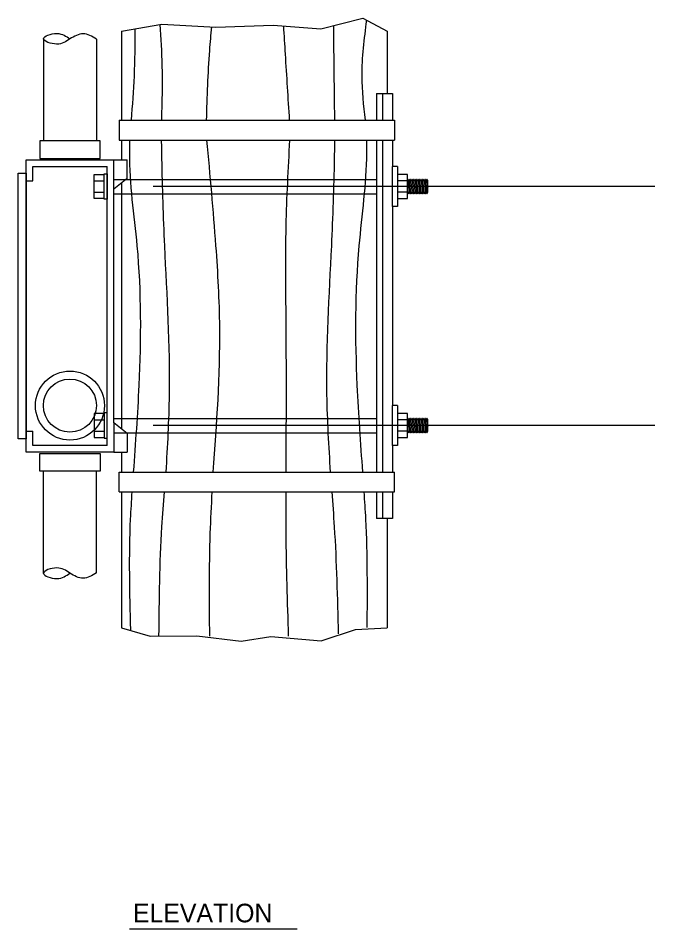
# Model space of a CAD drawing. Extents: x -8.08 to -0.71, y 526.73 to 533.59.
# Drawn here: x -7.942 to -5.944, y 530.736 to 533.594 of the extents above; entities that cross this region are included whole.
import ezdxf

# ---------------------------------------------------------------- set-up
doc = ezdxf.new("R2010")
doc.units = 0
doc.layers.add('es_DETAIL', color=7, linetype='Continuous')
doc.layers.add('es_NO-PLOT', color=7, linetype='Continuous')

msp = doc.modelspace()

# ---------------------------------------------------------------- linework, layer by layer
at = {"layer": 'es_DETAIL'}
for p, q in [((-7.6172, 533.5525), (-7.6172, 533.2737)), ((-6.7838, 533.5525), (-6.7838, 533.357)), ((-7.8624, 533.5293), (-7.8624, 533.2085)), ((-7.6958, 533.5277), (-7.6958, 533.2085)), ((-6.8172, 533.357), (-6.7673, 533.357)), ((-6.8172, 533.357), (-6.8172, 533.2737)), ((-6.798, 533.357), (-6.798, 533.2737)), ((-6.7673, 533.357), (-6.7673, 533.2737)), ((-7.6242, 533.2737), (-6.7603, 533.2737)), ((-7.6242, 533.2737), (-7.6242, 533.2112)), ((-6.7603, 533.2737), (-6.7603, 533.2112)), ((-7.6242, 533.2112), (-6.7603, 533.2112)), ((-7.6172, 533.2112), (-7.6172, 533.1487)), ((-6.8172, 533.2112), (-6.8172, 532.1695)), ((-6.798, 533.2112), (-6.798, 532.1695)), ((-6.7673, 533.2112), (-6.7673, 533.1279)), ((-7.9166, 532.232), (-7.9166, 533.1487)), ((-7.9166, 533.1487), (-7.6416, 533.1487)), ((-7.6416, 533.1487), (-7.5999, 533.1487)), ((-7.6416, 533.057), (-7.6416, 533.1487)), ((-7.5999, 533.0904), (-7.5999, 533.1487)), ((-7.8958, 533.1279), (-7.6624, 533.1279)), ((-7.8958, 533.0835), (-7.8958, 533.1279)), ((-7.6624, 532.2529), (-7.6624, 533.1279)), ((-6.7512, 533.1279), (-6.7676, 533.1279)), ((-6.7676, 533.1279), (-6.7676, 533.0029)), ((-6.7512, 533.1279), (-6.7512, 533.0029)), ((-7.9166, 533.0835), (-7.8958, 533.0835)), ((-7.7031, 533.0834), (-7.6715, 533.0834)), ((-7.5999, 533.0904), (-7.6416, 533.057)), ((-7.6402, 533.0879), (-7.6166, 533.0879)), ((-7.6166, 533.0879), (-6.8172, 533.0879)), ((-6.7196, 533.0834), (-6.7512, 533.0834)), ((-6.7192, 533.0876), (-6.7148, 533.0432)), ((-6.7145, 533.0876), (-6.7101, 533.0432)), ((-6.7099, 533.0876), (-6.7055, 533.0432)), ((-6.7052, 533.0876), (-6.7008, 533.0432)), ((-6.7005, 533.0876), (-6.6961, 533.0432)), ((-6.6959, 533.0876), (-6.6915, 533.0432)), ((-6.6912, 533.0876), (-6.6868, 533.0432)), ((-6.6866, 533.0876), (-6.6821, 533.0432)), ((-6.6819, 533.0876), (-6.6775, 533.0432)), ((-6.6772, 533.0876), (-6.6728, 533.0432)), ((-6.6726, 533.0876), (-6.6682, 533.0432)), ((-6.6679, 533.0876), (-6.6635, 533.0432)), ((-6.6633, 533.0876), (-6.6588, 533.0432)), ((-6.6586, 533.0876), (-6.6562, 533.0638)), ((-6.6562, 533.0467), (-6.6562, 533.084)), ((-7.6416, 532.3237), (-7.6416, 533.057)), ((-7.6172, 533.0766), (-7.6172, 532.3042)), ((-5.9436, 533.0654), (-7.5184, 533.0654)), ((-7.7031, 533.0473), (-7.6715, 533.0473)), ((-7.6402, 533.0428), (-7.6166, 533.0428)), ((-7.6166, 533.0428), (-6.8172, 533.0428)), ((-6.7196, 533.0473), (-6.7512, 533.0473)), ((-6.7195, 533.0436), (-6.7194, 533.0432)), ((-6.7512, 533.0029), (-6.7676, 533.0029)), ((-6.7673, 533.0029), (-6.7673, 532.3779)), ((-6.7512, 532.3779), (-6.7676, 532.3779)), ((-6.7676, 532.3779), (-6.7676, 532.2529)), ((-6.7512, 532.3779), (-6.7512, 532.2529)), ((-7.7031, 532.3334), (-7.6715, 532.3334)), ((-7.5999, 532.2904), (-7.6416, 532.3237)), ((-7.6416, 532.3237), (-7.6416, 532.232)), ((-7.6402, 532.3379), (-7.6166, 532.3379)), ((-7.6166, 532.3379), (-6.8172, 532.3379)), ((-5.9436, 532.3154), (-7.5184, 532.3154)), ((-6.7196, 532.3334), (-6.7512, 532.3334)), ((-6.7192, 532.3376), (-6.7148, 532.2932)), ((-6.7145, 532.3376), (-6.7101, 532.2932)), ((-6.7099, 532.3376), (-6.7055, 532.2932)), ((-6.7052, 532.3376), (-6.7008, 532.2932)), ((-6.7005, 532.3376), (-6.6961, 532.2932)), ((-6.6959, 532.3376), (-6.6915, 532.2932)), ((-6.6912, 532.3376), (-6.6868, 532.2932)), ((-6.6866, 532.3376), (-6.6821, 532.2932)), ((-6.6819, 532.3376), (-6.6775, 532.2932)), ((-6.6772, 532.3376), (-6.6728, 532.2932)), ((-6.6726, 532.3376), (-6.6682, 532.2932)), ((-6.6679, 532.3376), (-6.6635, 532.2932)), ((-6.6633, 532.3376), (-6.6588, 532.2932)), ((-6.6586, 532.3376), (-6.6562, 532.3138)), ((-6.6562, 532.2967), (-6.6562, 532.334)), ((-7.9166, 532.2973), (-7.8958, 532.2973)), ((-7.8958, 532.2529), (-7.8958, 532.2973)), ((-7.7031, 532.2973), (-7.6715, 532.2973)), ((-7.6402, 532.2928), (-7.6166, 532.2928)), ((-7.6166, 532.2928), (-6.8172, 532.2928)), ((-7.5999, 532.2904), (-7.5999, 532.232)), ((-6.7196, 532.2973), (-6.7512, 532.2973)), ((-6.7195, 532.2936), (-6.7194, 532.2932)), ((-7.6416, 532.232), (-7.9166, 532.232)), ((-7.6624, 532.2529), (-7.8958, 532.2529)), ((-7.6416, 532.232), (-7.5999, 532.232)), ((-7.6172, 532.232), (-7.6172, 532.1695)), ((-6.7512, 532.2529), (-6.7676, 532.2529)), ((-6.7673, 532.2529), (-6.7673, 532.1695)), ((-7.8624, 531.8515), (-7.8624, 532.1722)), ((-7.6958, 531.853), (-7.6958, 532.1722)), ((-7.6242, 532.1695), (-6.7603, 532.1695)), ((-7.6242, 532.107), (-7.6242, 532.1695)), ((-6.7603, 532.107), (-6.7603, 532.1695)), ((-7.6242, 532.107), (-6.7603, 532.107)), ((-7.6172, 532.107), (-7.6172, 531.6809)), ((-6.8172, 532.107), (-6.8172, 532.0237)), ((-6.798, 532.107), (-6.798, 532.0237)), ((-6.7673, 532.107), (-6.7673, 532.0237)), ((-6.7673, 532.0237), (-6.8172, 532.0237)), ((-6.7838, 532.0237), (-6.7838, 531.6809))]:
    msp.add_line(p, q, dxfattribs=at)
for points in [[(-7.6172, 533.5525), (-7.4908, 533.5751), (-7.3209, 533.5658), (-7.1418, 533.5717), (-6.9921, 533.5599), (-6.86, 533.5935), (-6.7838, 533.5525)], [(-7.6715, 533.0275), (-7.7031, 533.0275), (-7.7031, 533.1032), (-7.6715, 533.1032)], [(-6.7188, 533.0872), (-6.7175, 533.0843)], [(-6.7165, 533.0843), (-6.7152, 533.0872)], [(-6.7141, 533.0872), (-6.7128, 533.0843)], [(-6.7118, 533.0843), (-6.7105, 533.0872)], [(-6.7095, 533.0872), (-6.7082, 533.0843)], [(-6.7071, 533.0843), (-6.7059, 533.0872)], [(-6.7048, 533.0872), (-6.7035, 533.0843)], [(-6.7025, 533.0843), (-6.7012, 533.0872)], [(-6.7001, 533.0872), (-6.6989, 533.0843)], [(-6.6978, 533.0843), (-6.6965, 533.0872)], [(-6.6955, 533.0872), (-6.6942, 533.0843)], [(-6.6932, 533.0843), (-6.6919, 533.0872)], [(-6.6908, 533.0872), (-6.6895, 533.0843)], [(-6.6885, 533.0843), (-6.6872, 533.0872)], [(-6.6862, 533.0872), (-6.6849, 533.0843)], [(-6.6838, 533.0843), (-6.6825, 533.0872)], [(-6.6815, 533.0872), (-6.6802, 533.0843)], [(-6.6792, 533.0843), (-6.6779, 533.0872)], [(-6.6768, 533.0872), (-6.6756, 533.0843)], [(-6.6745, 533.0843), (-6.6732, 533.0872)], [(-6.6722, 533.0872), (-6.6709, 533.0843)], [(-6.6699, 533.0843), (-6.6686, 533.0872)], [(-6.6675, 533.0872), (-6.6662, 533.0843)], [(-6.6652, 533.0843), (-6.6639, 533.0872)], [(-6.6629, 533.0872), (-6.6616, 533.0843)], [(-6.6605, 533.0843), (-6.6592, 533.0872)], [(-6.6582, 533.0872), (-6.6569, 533.0843)], [(-6.7188, 533.0435), (-6.7175, 533.0464)], [(-6.7165, 533.0464), (-6.7152, 533.0435)], [(-6.7141, 533.0435), (-6.7128, 533.0464)], [(-6.7118, 533.0464), (-6.7105, 533.0435)], [(-6.7095, 533.0435), (-6.7082, 533.0464)], [(-6.7071, 533.0464), (-6.7059, 533.0435)], [(-6.7048, 533.0435), (-6.7035, 533.0464)], [(-6.7025, 533.0464), (-6.7012, 533.0435)], [(-6.7001, 533.0435), (-6.6989, 533.0464)], [(-6.6978, 533.0464), (-6.6965, 533.0435)], [(-6.6955, 533.0435), (-6.6942, 533.0464)], [(-6.6932, 533.0464), (-6.6919, 533.0435)], [(-6.6908, 533.0435), (-6.6895, 533.0464)], [(-6.6885, 533.0464), (-6.6872, 533.0435)], [(-6.6862, 533.0435), (-6.6849, 533.0464)], [(-6.6838, 533.0464), (-6.6825, 533.0435)], [(-6.6815, 533.0435), (-6.6802, 533.0464)], [(-6.6792, 533.0464), (-6.6779, 533.0435)], [(-6.6768, 533.0435), (-6.6756, 533.0464)], [(-6.6745, 533.0464), (-6.6732, 533.0435)], [(-6.6722, 533.0435), (-6.6709, 533.0464)], [(-6.6699, 533.0464), (-6.6686, 533.0435)], [(-6.6675, 533.0435), (-6.6662, 533.0464)], [(-6.6652, 533.0464), (-6.6639, 533.0435)], [(-6.6629, 533.0435), (-6.6616, 533.0464)], [(-6.6605, 533.0464), (-6.6592, 533.0435)], [(-6.6582, 533.0435), (-6.6569, 533.0464)], [(-7.6715, 532.3532), (-7.7031, 532.3532), (-7.7031, 532.2775), (-7.6715, 532.2775)], [(-6.7188, 532.3372), (-6.7175, 532.3343)], [(-6.7165, 532.3343), (-6.7152, 532.3372)], [(-6.7141, 532.3372), (-6.7128, 532.3343)], [(-6.7118, 532.3343), (-6.7105, 532.3372)], [(-6.7095, 532.3372), (-6.7082, 532.3343)], [(-6.7071, 532.3343), (-6.7059, 532.3372)], [(-6.7048, 532.3372), (-6.7035, 532.3343)], [(-6.7025, 532.3343), (-6.7012, 532.3372)], [(-6.7001, 532.3372), (-6.6989, 532.3343)], [(-6.6978, 532.3343), (-6.6965, 532.3372)], [(-6.6955, 532.3372), (-6.6942, 532.3343)], [(-6.6932, 532.3343), (-6.6919, 532.3372)], [(-6.6908, 532.3372), (-6.6895, 532.3343)], [(-6.6885, 532.3343), (-6.6872, 532.3372)], [(-6.6862, 532.3372), (-6.6849, 532.3343)], [(-6.6838, 532.3343), (-6.6825, 532.3372)], [(-6.6815, 532.3372), (-6.6802, 532.3343)], [(-6.6792, 532.3343), (-6.6779, 532.3372)], [(-6.6768, 532.3372), (-6.6756, 532.3343)], [(-6.6745, 532.3343), (-6.6732, 532.3372)], [(-6.6722, 532.3372), (-6.6709, 532.3343)], [(-6.6699, 532.3343), (-6.6686, 532.3372)], [(-6.6675, 532.3372), (-6.6662, 532.3343)], [(-6.6652, 532.3343), (-6.6639, 532.3372)], [(-6.6629, 532.3372), (-6.6616, 532.3343)], [(-6.6605, 532.3343), (-6.6592, 532.3372)], [(-6.6582, 532.3372), (-6.6569, 532.3343)], [(-6.7188, 532.2935), (-6.7175, 532.2964)], [(-6.7165, 532.2964), (-6.7152, 532.2935)], [(-6.7141, 532.2935), (-6.7128, 532.2964)], [(-6.7118, 532.2964), (-6.7105, 532.2935)], [(-6.7095, 532.2935), (-6.7082, 532.2964)], [(-6.7071, 532.2964), (-6.7059, 532.2935)], [(-6.7048, 532.2935), (-6.7035, 532.2964)], [(-6.7025, 532.2964), (-6.7012, 532.2935)], [(-6.7001, 532.2935), (-6.6989, 532.2964)], [(-6.6978, 532.2964), (-6.6965, 532.2935)], [(-6.6955, 532.2935), (-6.6942, 532.2964)], [(-6.6932, 532.2964), (-6.6919, 532.2935)], [(-6.6908, 532.2935), (-6.6895, 532.2964)], [(-6.6885, 532.2964), (-6.6872, 532.2935)], [(-6.6862, 532.2935), (-6.6849, 532.2964)], [(-6.6838, 532.2964), (-6.6825, 532.2935)], [(-6.6815, 532.2935), (-6.6802, 532.2964)], [(-6.6792, 532.2964), (-6.6779, 532.2935)], [(-6.6768, 532.2935), (-6.6756, 532.2964)], [(-6.6745, 532.2964), (-6.6732, 532.2935)], [(-6.6722, 532.2935), (-6.6709, 532.2964)], [(-6.6699, 532.2964), (-6.6686, 532.2935)], [(-6.6675, 532.2935), (-6.6662, 532.2964)], [(-6.6652, 532.2964), (-6.6639, 532.2935)], [(-6.6629, 532.2935), (-6.6616, 532.2964)], [(-6.6605, 532.2964), (-6.6592, 532.2935)], [(-6.6582, 532.2935), (-6.6569, 532.2964)], [(-7.6172, 531.6809), (-7.5277, 531.6542), (-7.3814, 531.6554), (-7.2415, 531.6382), (-7.1485, 531.6532), (-6.9912, 531.6392), (-6.8827, 531.6753), (-6.7838, 531.6809)]]:
    msp.add_lwpolyline(points, dxfattribs=at)
for points in [[(-7.8735, 533.1532), (-7.6847, 533.1532), (-7.6847, 533.2085), (-7.8735, 533.2085)], [(-7.9166, 532.2737), (-7.9416, 532.2737), (-7.9416, 533.107), (-7.9166, 533.107)], [(-7.6715, 533.0256), (-7.6715, 533.1051), (-7.6624, 533.1051), (-7.6624, 533.0256)], [(-6.7196, 533.0275), (-6.7196, 533.1032), (-6.7512, 533.1032), (-6.7512, 533.0275)], [(-7.6715, 532.3551), (-7.6715, 532.2756), (-7.6624, 532.2756), (-7.6624, 532.3551)], [(-6.7196, 532.2775), (-6.7196, 532.3532), (-6.7512, 532.3532), (-6.7512, 532.2775)], [(-7.8735, 532.2275), (-7.6847, 532.2275), (-7.6847, 532.1722), (-7.8735, 532.1722)]]:
    msp.add_lwpolyline(points, close=True, dxfattribs=at)
for radius in [0.1083, 0.0833]:
    msp.add_circle((-7.7791, 532.3779), radius, dxfattribs=at)
for centre, major_axis, start_param, end_param in [((-6.7193, 533.0869), (0, 0.000651), 5.176037, 6.578031), ((-6.717, 533.0846), (0, -0.000651), 5.176037, 7.390334), ((-6.7147, 533.0869), (0, -0.000651), 2.034444, 4.248741), ((-6.7123, 533.0846), (0, -0.000651), 5.176037, 7.390334), ((-6.71, 533.0869), (0, -0.000651), 2.034444, 4.248741), ((-6.7077, 533.0846), (0, -0.000651), 5.176037, 7.390334), ((-6.7053, 533.0869), (0, -0.000651), 2.034444, 4.248741), ((-6.703, 533.0846), (0, -0.000651), 5.176037, 7.390334), ((-6.7007, 533.0869), (0, -0.000651), 2.034444, 4.248741), ((-6.6983, 533.0846), (0, -0.000651), 5.176037, 7.390334), ((-6.696, 533.0869), (0, -0.000651), 2.034444, 4.248741), ((-6.6937, 533.0846), (0, 0.000651), 2.034444, 4.248741), ((-6.6913, 533.0869), (0, -0.000651), 2.034444, 4.248741), ((-6.689, 533.0846), (0, -0.000651), 5.176037, 7.390334), ((-6.6867, 533.0869), (0, -0.000651), 2.034444, 4.248741), ((-6.6844, 533.0846), (0, 0.000651), 2.034444, 4.248741), ((-6.682, 533.0869), (0, -0.000651), 2.034444, 4.248741), ((-6.6797, 533.0846), (0, 0.000651), 2.034444, 4.248741), ((-6.6774, 533.0869), (0, -0.000651), 2.034444, 4.248741), ((-6.675, 533.0846), (0, -0.000651), 5.176037, 7.390334), ((-6.6727, 533.0869), (0, -0.000651), 2.034444, 4.248741), ((-6.6704, 533.0846), (0, -0.000651), 5.176037, 7.390334), ((-6.668, 533.0869), (0, -0.000651), 2.034444, 4.248741), ((-6.6657, 533.0846), (0, -0.000651), 5.176037, 7.390334), ((-6.6634, 533.0869), (0, 0.000651), 5.176037, 7.390334), ((-6.6611, 533.0846), (0, -0.000651), 5.176037, 7.390334), ((-6.6587, 533.0869), (0, -0.000651), 2.034444, 4.248741), ((-6.6564, 533.0846), (0, -0.000651), 5.176037, 6.552037), ((-6.7193, 533.0438), (0, -0.000651), 5.98834, 7.390334), ((-6.717, 533.0461), (0, -0.000651), 2.034444, 4.248741), ((-6.7147, 533.0438), (0, -0.000651), 5.176037, 7.390334), ((-6.7123, 533.0461), (0, -0.000651), 2.034444, 4.248741), ((-6.71, 533.0438), (0, -0.000651), 5.176037, 7.390334), ((-6.7077, 533.0461), (0, -0.000651), 2.034444, 4.248741), ((-6.7053, 533.0438), (0, -0.000651), 5.176037, 7.390334), ((-6.703, 533.0461), (0, -0.000651), 2.034444, 4.248741), ((-6.7007, 533.0438), (0, -0.000651), 5.176037, 7.390334), ((-6.6983, 533.0461), (0, 0.000651), 5.176037, 7.390334), ((-6.696, 533.0438), (0, -0.000651), 5.176037, 7.390334), ((-6.6937, 533.0461), (0, -0.000651), 2.034444, 4.248741), ((-6.6913, 533.0438), (0, -0.000651), 5.176037, 7.390334), ((-6.689, 533.0461), (0, 0.000651), 5.176037, 7.390334), ((-6.6867, 533.0438), (0, -0.000651), 5.176037, 7.390334), ((-6.6844, 533.0461), (0, 0.000651), 5.176037, 7.390334), ((-6.682, 533.0438), (0, -0.000651), 5.176037, 7.390334), ((-6.6797, 533.0461), (0, -0.000651), 2.034444, 4.248741), ((-6.6774, 533.0438), (0, -0.000651), 5.176037, 7.390334), ((-6.675, 533.0461), (0, -0.000651), 2.034444, 4.248741), ((-6.6727, 533.0438), (0, -0.000651), 5.176037, 7.390334), ((-6.6704, 533.0461), (0, -0.000651), 2.034444, 4.248741), ((-6.668, 533.0438), (0, 0.000651), 2.034444, 4.248741), ((-6.6657, 533.0461), (0, -0.000651), 2.034444, 4.248741), ((-6.6634, 533.0438), (0, -0.000651), 5.176037, 7.390334), ((-6.6611, 533.0461), (0, -0.000651), 2.034444, 4.248741), ((-6.6587, 533.0438), (0, -0.000651), 5.176037, 7.390334), ((-6.6564, 533.0461), (0, -0.000651), 2.872741, 4.248741), ((-6.7193, 532.3369), (0, 0.000651), 5.176037, 6.578031), ((-6.717, 532.3346), (0, -0.000651), 5.176037, 7.390334), ((-6.7147, 532.3369), (0, -0.000651), 2.034444, 4.248741), ((-6.7123, 532.3346), (0, -0.000651), 5.176037, 7.390334), ((-6.71, 532.3369), (0, -0.000651), 2.034444, 4.248741), ((-6.7077, 532.3346), (0, -0.000651), 5.176037, 7.390334), ((-6.7053, 532.3369), (0, -0.000651), 2.034444, 4.248741), ((-6.703, 532.3346), (0, -0.000651), 5.176037, 7.390334), ((-6.7007, 532.3369), (0, -0.000651), 2.034444, 4.248741), ((-6.6983, 532.3346), (0, -0.000651), 5.176037, 7.390334), ((-6.696, 532.3369), (0, -0.000651), 2.034444, 4.248741), ((-6.6937, 532.3346), (0, 0.000651), 2.034444, 4.248741), ((-6.6913, 532.3369), (0, -0.000651), 2.034444, 4.248741), ((-6.689, 532.3346), (0, -0.000651), 5.176037, 7.390334), ((-6.6867, 532.3369), (0, -0.000651), 2.034444, 4.248741), ((-6.6844, 532.3346), (0, 0.000651), 2.034444, 4.248741), ((-6.682, 532.3369), (0, -0.000651), 2.034444, 4.248741), ((-6.6797, 532.3346), (0, 0.000651), 2.034444, 4.248741), ((-6.6774, 532.3369), (0, -0.000651), 2.034444, 4.248741), ((-6.675, 532.3346), (0, -0.000651), 5.176037, 7.390334), ((-6.6727, 532.3369), (0, -0.000651), 2.034444, 4.248741), ((-6.6704, 532.3346), (0, -0.000651), 5.176037, 7.390334), ((-6.668, 532.3369), (0, -0.000651), 2.034444, 4.248741), ((-6.6657, 532.3346), (0, -0.000651), 5.176037, 7.390334), ((-6.6634, 532.3369), (0, 0.000651), 5.176037, 7.390334), ((-6.6611, 532.3346), (0, -0.000651), 5.176037, 7.390334), ((-6.6587, 532.3369), (0, -0.000651), 2.034444, 4.248741), ((-6.6564, 532.3346), (0, -0.000651), 5.176037, 6.552037), ((-6.7193, 532.2938), (0, -0.000651), 5.98834, 7.390334), ((-6.717, 532.2961), (0, -0.000651), 2.034444, 4.248741), ((-6.7147, 532.2938), (0, -0.000651), 5.176037, 7.390334), ((-6.7123, 532.2961), (0, -0.000651), 2.034444, 4.248741), ((-6.71, 532.2938), (0, -0.000651), 5.176037, 7.390334), ((-6.7077, 532.2961), (0, -0.000651), 2.034444, 4.248741), ((-6.7053, 532.2938), (0, -0.000651), 5.176037, 7.390334), ((-6.703, 532.2961), (0, -0.000651), 2.034444, 4.248741), ((-6.7007, 532.2938), (0, -0.000651), 5.176037, 7.390334), ((-6.6983, 532.2961), (0, 0.000651), 5.176037, 7.390334), ((-6.696, 532.2938), (0, -0.000651), 5.176037, 7.390334), ((-6.6937, 532.2961), (0, -0.000651), 2.034444, 4.248741), ((-6.6913, 532.2938), (0, -0.000651), 5.176037, 7.390334), ((-6.689, 532.2961), (0, 0.000651), 5.176037, 7.390334), ((-6.6867, 532.2938), (0, -0.000651), 5.176037, 7.390334), ((-6.6844, 532.2961), (0, 0.000651), 5.176037, 7.390334), ((-6.682, 532.2938), (0, -0.000651), 5.176037, 7.390334), ((-6.6797, 532.2961), (0, -0.000651), 2.034444, 4.248741), ((-6.6774, 532.2938), (0, -0.000651), 5.176037, 7.390334), ((-6.675, 532.2961), (0, -0.000651), 2.034444, 4.248741), ((-6.6727, 532.2938), (0, -0.000651), 5.176037, 7.390334), ((-6.6704, 532.2961), (0, -0.000651), 2.034444, 4.248741), ((-6.668, 532.2938), (0, 0.000651), 2.034444, 4.248741), ((-6.6657, 532.2961), (0, -0.000651), 2.034444, 4.248741), ((-6.6634, 532.2938), (0, -0.000651), 5.176037, 7.390334), ((-6.6611, 532.2961), (0, -0.000651), 2.034444, 4.248741), ((-6.6587, 532.2938), (0, -0.000651), 5.176037, 7.390334), ((-6.6564, 532.2961), (0, -0.000651), 2.872741, 4.248741)]:
    msp.add_ellipse(centre, major_axis=major_axis, ratio=0.894906, start_param=start_param, end_param=end_param, dxfattribs=at)
for points in [[(-7.4969, 533.574), (-7.4903, 533.4446), (-7.4922, 533.2737)], [(-7.1092, 533.5691), (-7.1038, 533.4808), (-7.0908, 533.2737)], [(-6.9523, 533.57), (-6.951, 533.4446), (-6.9491, 533.2737)], [(-6.8486, 533.5873), (-6.8634, 533.4121), (-6.853, 533.2737)], [(-7.6958, 533.5277), (-7.7373, 533.5448), (-7.7791, 533.5285), (-7.8209, 533.5122), (-7.8624, 533.5293), (-7.8206, 533.5455), (-7.7791, 533.5285)], [(-7.5756, 533.5599), (-7.5779, 533.4121), (-7.5872, 533.2737)], [(-7.335, 533.5666), (-7.3415, 533.4922), (-7.3514, 533.2737)], [(-7.5919, 533.2112), (-7.5928, 533.1709), (-7.569, 532.8792), (-7.563, 532.4415), (-7.5803, 532.1695)], [(-7.4926, 533.2112), (-7.4916, 533.1531), (-7.4826, 532.8792), (-7.4678, 532.4118), (-7.4782, 532.1695)], [(-7.3504, 533.2112), (-7.3219, 532.8792), (-7.31, 532.6231), (-7.3305, 532.1695)], [(-7.09, 533.2112), (-7.1016, 532.9417), (-7.1016, 532.6231), (-7.1016, 532.1695)], [(-6.9488, 533.2112), (-6.9497, 533.1531), (-6.9587, 532.8792), (-6.9736, 532.4118), (-6.9623, 532.1695)], [(-6.8488, 533.2112), (-6.8485, 533.1709), (-6.8723, 532.8792), (-6.8783, 532.4415), (-6.861, 532.1695)], [(-7.5848, 532.107), (-7.5898, 532.0218), (-7.5894, 531.6742)], [(-7.4834, 532.107), (-7.4916, 531.9979), (-7.5008, 531.6544)], [(-7.3337, 532.107), (-7.3397, 531.9771), (-7.3415, 531.6544)], [(-7.1016, 532.107), (-7.1016, 531.9771), (-7.0939, 531.6544)], [(-6.9574, 532.107), (-6.9497, 531.9979), (-6.9372, 531.662)], [(-6.8566, 532.107), (-6.8515, 532.0218), (-6.8472, 531.6819)], [(-7.6958, 531.853), (-7.7373, 531.836), (-7.7791, 531.8522), (-7.8209, 531.8685), (-7.8624, 531.8515), (-7.8206, 531.8352), (-7.7791, 531.8522)]]:
    msp.add_spline(points, degree=3, dxfattribs=at)
at = {"layer": 'es_NO-PLOT'}
msp.add_line((-7.5923, 530.7361), (-7.0662, 530.7361), dxfattribs=at)

# ---------------------------------------------------------------- texts
msp.add_text('ELEVATION', height=0.05833, dxfattribs=at).set_placement((-7.5816, 530.7564))

doc.saveas('drawing.dxf')
